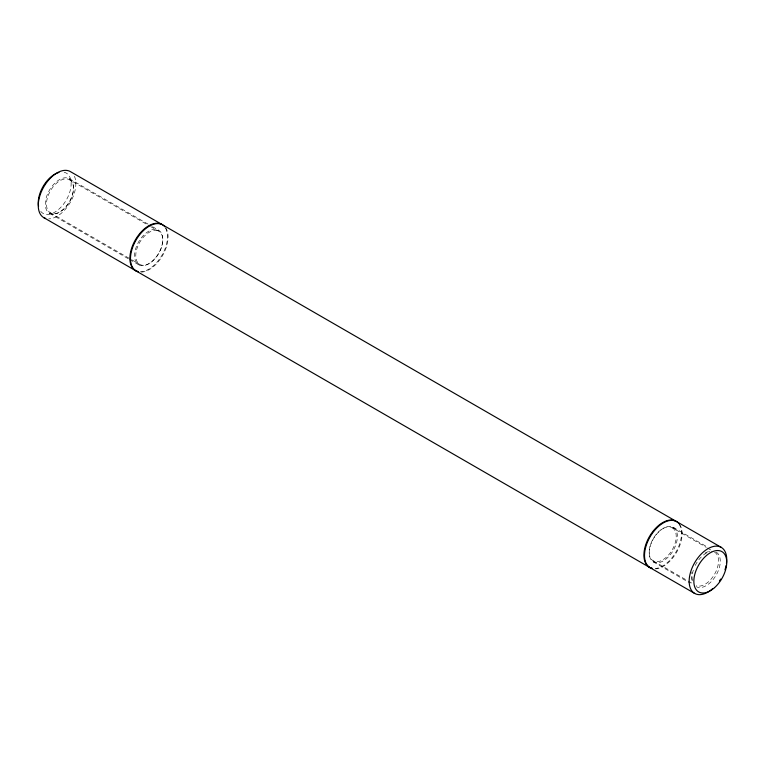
<?xml version="1.0" encoding="UTF-8"?>
<svg xmlns="http://www.w3.org/2000/svg" width="765" height="765" viewBox="0 0 765 765"><rect width="100%" height="100%" fill="white"/><g stroke="black" fill="none" stroke-linecap="round" stroke-linejoin="round"><path stroke-width="0.57" stroke-dasharray="3.83 2.87" d="M69.366 178.694A19.938 11.513 -60 0 1 63.046 209.581A19.938 11.513 -60 0 1 45.776 199.608A19.938 11.513 -60 0 1 69.366 178.694L148.4 224.317M152.503 226.689L158.661 230.246A19.938 11.513 -60 0 1 152.34 261.133A19.938 11.513 -60 0 1 135.07 251.159A19.938 11.513 -60 0 1 158.661 230.246M673.277 527.353A19.938 11.513 -60 0 1 666.956 558.24A19.938 11.513 -60 0 1 649.686 548.266A19.938 11.513 -60 0 1 673.277 527.353L706.965 546.803M69.538 179.746A19.106 11.035 -60 0 1 63.485 209.352A19.106 11.035 -60 0 1 46.933 199.799A19.106 11.035 -60 0 1 69.538 179.746L149.596 225.971M150.619 226.564L158.833 231.307A19.106 11.035 -60 0 1 152.78 260.903A19.106 11.035 -60 0 1 136.227 251.35A19.106 11.035 -60 0 1 158.833 231.307M672.272 527.735A19.106 11.035 -60 0 1 666.21 557.331A19.106 11.035 -60 0 1 649.667 547.778A19.106 11.035 -60 0 1 672.272 527.735L706.315 547.386M707.348 547.989L711.469 550.37M50.433 212.842L130.49 259.067M131.513 259.66L139.727 264.403M653.167 560.831L687.209 580.482M688.242 581.084L692.363 583.466M49.429 213.225L128.463 258.857M129.486 259.45L138.723 264.776M653.339 561.893L690.097 583.112M74.415 176.266A26.584 15.348 -60 0 1 69.902 203.031A26.584 15.348 -60 0 1 48.731 218.867M165.546 228.171A26.584 15.348 -60 0 1 161.989 255.185A26.584 15.348 -60 0 1 140.378 271.785M64.126 172.24A23.266 13.426 -60 0 1 65.809 200.832A23.266 13.426 -60 0 1 40.449 210.968M716.155 552.11A19.938 11.513 -60 0 1 716.155 575.137A19.938 11.513 -60 0 1 696.217 586.65M692.363 580.539A19.938 11.513 -60 0 1 693.979 568.29M695.232 565.459A19.938 11.513 -60 0 1 709.834 551.546M679.588 524.369A26.584 15.348 -60 0 1 677.025 551.546A26.584 15.348 -60 0 1 654.983 568.892M165.556 227.597A26.584 15.348 -60 0 1 163.002 254.774A26.584 15.348 -60 0 1 140.961 272.12M678.995 524.025A26.584 15.348 -60 0 1 676.853 550.437A26.584 15.348 -60 0 1 655.519 568.491M714.567 552.158A19.106 11.035 -60 0 1 714.979 573.492A19.106 11.035 -60 0 1 696.322 585.665M691.962 580.272A19.106 11.035 -60 0 1 691.962 572.201M705.014 553.105A19.106 11.035 -60 0 1 711.766 551.288"/><path stroke-width="1.15" d="M162.572 224.824L676.011 521.261A26.584 15.348 -60 0 0 648.185 538.904A26.584 15.348 -60 0 0 652.277 568.357M676.595 521.596L721.242 547.377M43.758 217.623L135.395 270.533M135.988 270.877L649.428 567.305M650.011 567.649L694.658 593.42M45.604 218.427A26.584 15.348 -60 0 1 42.917 188.448A26.584 15.348 -60 0 1 70.342 171.58L161.989 224.489A26.584 15.348 -60 0 0 134.162 242.132A26.584 15.348 -60 0 0 138.255 271.594M38.566 206.273A23.266 13.426 -60 0 1 58.953 172.441M712.817 588.553A26.584 15.348 -60 0 1 689.284 583.695A26.584 15.348 -60 0 1 708.505 548.381A26.584 15.348 -60 0 1 726.463 563.48M726.109 565.536A26.584 15.348 -60 0 1 724.99 569.743M720.659 579.067A26.584 15.348 -60 0 1 719.396 581.008M651.856 568.452A26.584 15.348 -60 0 1 650.46 536.198A26.584 15.348 -60 0 1 678.938 523.537M137.834 271.68A26.584 15.348 -60 0 1 136.428 239.426A26.584 15.348 -60 0 1 164.915 226.775M714.558 587.644A23.266 13.426 -60 0 0 721.931 551.613A23.266 13.426 -60 0 0 694.41 576.007A23.266 13.426 -60 0 0 714.558 587.644"/></g></svg>
